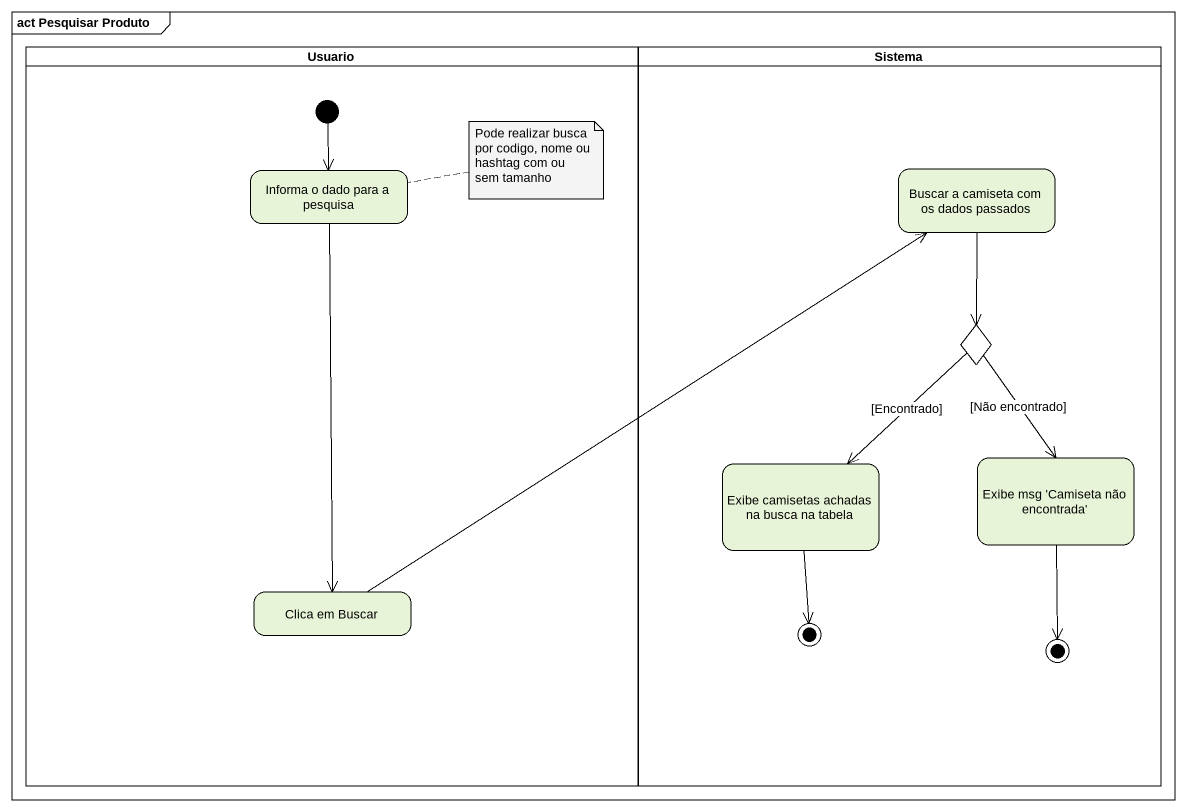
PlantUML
@startuml
mainframe act Pesquisar Produto
hide empty description
state Usuario <<partition>> {
  state "Informa o dado para a pesquisa" as Informa_o_dado_para_a
  state "Clica em Buscar" as Clica_em_Buscar
  [*] --> Informa_o_dado_para_a
}
state Sistema <<partition>> {
  state "Buscar a camiseta com os dados passados" as Buscar_a_camiseta_com_os
  state choice1 <<choice>>
  state "Exibe camisetas achadas na busca na tabela" as Exibe_camisetas_achadas_na
  state "Exibe msg 'Camiseta não encontrada'" as Exibe_msg_Camiseta_não
  state final1 <<end>>
  state final2 <<end>>
}
Informa_o_dado_para_a --> Clica_em_Buscar
Buscar_a_camiseta_com_os --> choice1
choice1 --> Exibe_camisetas_achadas_na : [Encontrado]
choice1 --> Exibe_msg_Camiseta_não : [Não encontrado]
Exibe_camisetas_achadas_na --> final1
Exibe_msg_Camiseta_não --> final2
Clica_em_Buscar -up-> Buscar_a_camiseta_com_os
note right of Informa_o_dado_para_a : Pode realizar busca por codigo, nome ou hashtag com ou sem tamanho
@enduml
